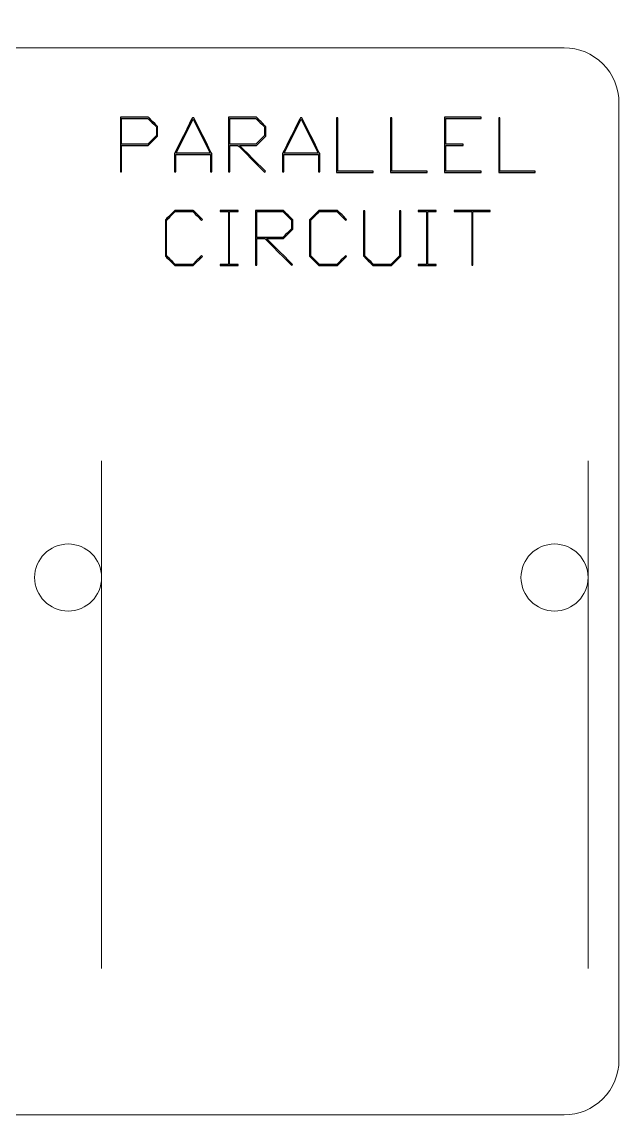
# Model space of a CAD drawing. Header units: millimetres. Extents: x -219 to 263, y -207 to 96.
# Drawn here: x 154.5 to 263.1, y -104.4 to 96.1 of the extents above; entities that cross this region are included whole.
import ezdxf

# ---------------------------------------------------------------- set-up
doc = ezdxf.new("R2010")
doc.units = ezdxf.units.MM
doc.header["$MEASUREMENT"] = 0
doc.layers.add('Cut', color=7, linetype='Continuous')

msp = doc.modelspace()

# ---------------------------------------------------------------- linework, layer by layer
at = {"layer": 'Cut', "color": 1, "lineweight": 9}
for points, knots in [([(168.9857, -4.9883), (168.9857, -1.6194), (166.2546, 1.1117), (162.8857, 1.1117), (162.8857, 1.1117), (159.5168, 1.1117), (156.7857, -1.6194), (156.7857, -4.9883), (156.7857, -4.9883), (156.7857, -8.3573), (159.5167, -11.0883), (162.8857, -11.0883), (162.8857, -11.0883), (166.2546, -11.0884), (168.9857, -8.3573), (168.9857, -4.9884), (168.9857, 96.0786), (168.9857, -207.1223), (168.9857, -4.9883)], [0, 0, 0, 0, 0.2, 0.2, 0.2, 0.20000001, 0.4, 0.4, 0.4, 0.40000001, 0.6, 0.6, 0.6, 0.60000001, 1, 1, 1, 1.0001, 1.0001, 1.0001, 1.0001]), ([(257.5115, -4.9883), (257.5115, -1.6194), (254.7804, 1.1117), (251.4115, 1.1117), (251.4115, 1.1117), (248.0425, 1.1117), (245.3115, -1.6194), (245.3115, -4.9883), (245.3115, -4.9883), (245.3114, -8.3573), (248.0425, -11.0883), (251.4114, -11.0883), (251.4114, -11.0883), (254.7804, -11.0884), (257.5114, -8.3573), (257.5115, -4.9884), (257.5145, 96.0786), (257.5115, -207.1223), (257.5115, -4.9883)], [0, 0, 0, 0, 0.2, 0.2, 0.2, 0.20000001, 0.4, 0.4, 0.4, 0.40000001, 0.6, 0.6, 0.6, 0.60000001, 1, 1, 1, 1.0001, 1.0001, 1.0001, 1.0001]), ([(253.1424, 91.3885), (253.1424, 91.3885), (-209.3704, 91.3885), (-209.3704, 91.3885), (-209.3704, 91.3885), (-212.0242, 91.3868), (-214.5687, 90.331), (-216.4441, 88.4533), (-216.4441, 88.4533), (-218.3194, 86.5755), (-219.3721, 84.0424), (-219.3704, 81.3885), (-219.3704, 81.3885), (-219.3704, 81.3885), (-219.3704, -92.7686), (-219.3704, -92.7686), (-219.3704, -92.7686), (-219.3687, -95.4224), (-218.3129, -97.9669), (-216.4351, -99.8423), (-216.4351, -99.8423), (-214.5574, -101.7176), (-212.0242, -102.7702), (-209.3704, -102.7686), (-209.3704, -102.7686), (-209.3704, -102.7686), (253.1424, -102.7686), (253.1424, -102.7686), (253.1424, -102.7686), (255.7963, -102.7669), (258.3408, -101.7111), (260.2161, -99.8333), (260.2161, -99.8333), (262.0915, -97.9556), (263.1441, -95.4224), (263.1424, -92.7686), (263.1424, -92.7686), (263.1424, -92.7686), (263.1424, 81.3885), (263.1424, 81.3885), (263.1424, 81.3885), (263.1408, 84.0424), (262.0849, 86.5868), (260.2072, 88.4622), (260.2072, 88.4622), (258.3295, 90.3376), (255.7963, 91.3902), (253.1424, 91.3885)], [0, 0, 0, 0, 0.07692308, 0.07692308, 0.07692308, 0.07692309, 0.15384615, 0.15384615, 0.15384615, 0.15384616, 0.23076923, 0.23076923, 0.23076923, 0.23076924, 0.30769231, 0.30769231, 0.30769231, 0.30769232, 0.38461538, 0.38461538, 0.38461538, 0.38461539, 0.46153846, 0.46153846, 0.46153846, 0.46153847, 0.53846154, 0.53846154, 0.53846154, 0.53846155, 0.61538462, 0.61538462, 0.61538462, 0.61538463, 0.69230769, 0.69230769, 0.69230769, 0.6923077, 0.76923077, 0.76923077, 0.76923077, 0.76923078, 0.84615385, 0.84615385, 0.84615385, 0.84615386, 1, 1, 1, 1])]:
    msp.add_open_spline(points, degree=3, knots=knots, dxfattribs=at)
at = {"layer": 'Cut'}
for points, knots in [([(179.1763, 75.3384), (179.1763, 75.3384), (177.4691, 73.6313), (177.4691, 73.6313), (177.4691, 73.6313), (177.4691, 73.6313), (172.6231, 73.6313), (172.6231, 73.6313), (172.6231, 73.6313), (172.6231, 73.6313), (172.6231, 68.8239), (172.6231, 68.8239), (172.6231, 68.8239), (172.6231, 68.8239), (172.4023, 68.8239), (172.4023, 68.8239), (172.4023, 68.8239), (172.4023, 68.8239), (172.4023, 78.7664), (172.4023, 78.7664), (172.4023, 78.7664), (172.4023, 78.7664), (177.4691, 78.7664), (177.4691, 78.7664), (177.4691, 78.7664), (177.4691, 78.7664), (179.1763, 77.0593), (179.1763, 77.0593), (179.1763, 77.0593), (179.1763, 77.0593), (179.1763, 75.3384), (179.1763, 75.3384)], [0, 0, 0, 0, 0.11111111, 0.11111111, 0.11111111, 0.11111112, 0.22222222, 0.22222222, 0.22222222, 0.22222223, 0.33333333, 0.33333333, 0.33333333, 0.33333334, 0.44444444, 0.44444444, 0.44444444, 0.44444445, 0.55555556, 0.55555556, 0.55555556, 0.55555557, 0.66666667, 0.66666667, 0.66666667, 0.66666668, 0.77777778, 0.77777778, 0.77777778, 0.77777779, 1, 1, 1, 1]), ([(178.9578, 75.4249), (178.9578, 75.4249), (178.9578, 76.9796), (178.9578, 76.9796), (178.9578, 76.9796), (178.9578, 76.9796), (177.3826, 78.5524), (177.3826, 78.5524), (177.3826, 78.5524), (177.3826, 78.5524), (172.6231, 78.5524), (172.6231, 78.5524), (172.6231, 78.5524), (172.6231, 78.5524), (172.6231, 73.8521), (172.6231, 73.8521), (172.6231, 73.8521), (172.6231, 73.8521), (177.3826, 73.8521), (177.3826, 73.8521), (177.3826, 73.8521), (177.3826, 73.8521), (178.9578, 75.4249), (178.9578, 75.4249)], [0, 0, 0, 0, 0.14285714, 0.14285714, 0.14285714, 0.14285715, 0.28571429, 0.28571429, 0.28571429, 0.2857143, 0.42857143, 0.42857143, 0.42857143, 0.42857144, 0.57142857, 0.57142857, 0.57142857, 0.57142858, 0.71428571, 0.71428571, 0.71428571, 0.71428572, 1, 1, 1, 1]), ([(189.0118, 68.8239), (189.0118, 68.8239), (188.7933, 68.8239), (188.7933, 68.8239), (188.7933, 68.8239), (188.7933, 68.8239), (188.7933, 71.9992), (188.7933, 71.9992), (188.7933, 71.9992), (188.7933, 71.9992), (182.4586, 71.9992), (182.4586, 71.9992), (182.4586, 71.9992), (182.4586, 71.9992), (182.4586, 68.8239), (182.4586, 68.8239), (182.4586, 68.8239), (182.4586, 68.8239), (182.2378, 68.8239), (182.2378, 68.8239), (182.2378, 68.8239), (182.2378, 68.8239), (182.2378, 72.1312), (182.2378, 72.1312), (182.2378, 72.1312), (182.2378, 72.1312), (185.4973, 78.6572), (185.4973, 78.6572), (185.4973, 78.6572), (185.4973, 78.6572), (185.7522, 78.6572), (185.7522, 78.6572), (185.7522, 78.6572), (185.7522, 78.6572), (189.0118, 72.1312), (189.0118, 72.1312), (189.0118, 72.1312), (189.0118, 72.1312), (189.0118, 68.8239), (189.0118, 68.8239)], [0, 0, 0, 0, 0.09090909, 0.09090909, 0.09090909, 0.0909091, 0.18181818, 0.18181818, 0.18181818, 0.18181819, 0.27272727, 0.27272727, 0.27272727, 0.27272728, 0.36363636, 0.36363636, 0.36363636, 0.36363637, 0.45454545, 0.45454545, 0.45454545, 0.45454546, 0.54545455, 0.54545455, 0.54545455, 0.54545456, 0.63636364, 0.63636364, 0.63636364, 0.63636365, 0.72727273, 0.72727273, 0.72727273, 0.72727274, 0.81818182, 0.81818182, 0.81818182, 0.81818183, 1, 1, 1, 1]), ([(188.725, 72.2109), (188.725, 72.2109), (185.6248, 78.4136), (185.6248, 78.4136), (185.6248, 78.4136), (185.6248, 78.4136), (182.5246, 72.2109), (182.5246, 72.2109), (182.5246, 72.2109), (182.5246, 72.2109), (188.725, 72.2109), (188.725, 72.2109)], [0, 0, 0, 0, 0.25, 0.25, 0.25, 0.25000001, 0.5, 0.5, 0.5, 0.50000001, 1, 1, 1, 1]), ([(198.8473, 75.3407), (198.8473, 75.3407), (197.1401, 73.6335), (197.1401, 73.6335), (197.1401, 73.6335), (197.1401, 73.6335), (194.0809, 73.6335), (194.0809, 73.6335), (194.0809, 73.6335), (194.0809, 73.6335), (198.8154, 68.9149), (198.8154, 68.9149), (198.8154, 68.9149), (198.8154, 68.9149), (198.6538, 68.7556), (198.6538, 68.7556), (198.6538, 68.7556), (198.6538, 68.7556), (193.7804, 73.6313), (193.7804, 73.6313), (193.7804, 73.6313), (193.7804, 73.6313), (192.2941, 73.6313), (192.2941, 73.6313), (192.2941, 73.6313), (192.2941, 73.6313), (192.2941, 68.8239), (192.2941, 68.8239), (192.2941, 68.8239), (192.2941, 68.8239), (192.0733, 68.8239), (192.0733, 68.8239), (192.0733, 68.8239), (192.0733, 68.8239), (192.0733, 78.7664), (192.0733, 78.7664), (192.0733, 78.7664), (192.0733, 78.7664), (197.1401, 78.7664), (197.1401, 78.7664), (197.1401, 78.7664), (197.1401, 78.7664), (198.8473, 77.0593), (198.8473, 77.0593), (198.8473, 77.0593), (198.8473, 77.0593), (198.8473, 75.3407), (198.8473, 75.3407)], [0, 0, 0, 0, 0.07692308, 0.07692308, 0.07692308, 0.07692309, 0.15384615, 0.15384615, 0.15384615, 0.15384616, 0.23076923, 0.23076923, 0.23076923, 0.23076924, 0.30769231, 0.30769231, 0.30769231, 0.30769232, 0.38461538, 0.38461538, 0.38461538, 0.38461539, 0.46153846, 0.46153846, 0.46153846, 0.46153847, 0.53846154, 0.53846154, 0.53846154, 0.53846155, 0.61538462, 0.61538462, 0.61538462, 0.61538463, 0.69230769, 0.69230769, 0.69230769, 0.6923077, 0.76923077, 0.76923077, 0.76923077, 0.76923078, 0.84615385, 0.84615385, 0.84615385, 0.84615386, 1, 1, 1, 1]), ([(198.6288, 75.4249), (198.6288, 75.4249), (198.6288, 76.9796), (198.6288, 76.9796), (198.6288, 76.9796), (198.6288, 76.9796), (197.0536, 78.5524), (197.0536, 78.5524), (197.0536, 78.5524), (197.0536, 78.5524), (192.2941, 78.5524), (192.2941, 78.5524), (192.2941, 78.5524), (192.2941, 78.5524), (192.2941, 73.8521), (192.2941, 73.8521), (192.2941, 73.8521), (192.2941, 73.8521), (197.0536, 73.8521), (197.0536, 73.8521), (197.0536, 73.8521), (197.0536, 73.8521), (198.6288, 75.4249), (198.6288, 75.4249)], [0, 0, 0, 0, 0.14285714, 0.14285714, 0.14285714, 0.14285715, 0.28571429, 0.28571429, 0.28571429, 0.2857143, 0.42857143, 0.42857143, 0.42857143, 0.42857144, 0.57142857, 0.57142857, 0.57142857, 0.57142858, 0.71428571, 0.71428571, 0.71428571, 0.71428572, 1, 1, 1, 1]), ([(208.6828, 68.8239), (208.6828, 68.8239), (208.4643, 68.8239), (208.4643, 68.8239), (208.4643, 68.8239), (208.4643, 68.8239), (208.4643, 71.9992), (208.4643, 71.9992), (208.4643, 71.9992), (208.4643, 71.9992), (202.1296, 71.9992), (202.1296, 71.9992), (202.1296, 71.9992), (202.1296, 71.9992), (202.1296, 68.8239), (202.1296, 68.8239), (202.1296, 68.8239), (202.1296, 68.8239), (201.9088, 68.8239), (201.9088, 68.8239), (201.9088, 68.8239), (201.9088, 68.8239), (201.9088, 72.1312), (201.9088, 72.1312), (201.9088, 72.1312), (201.9088, 72.1312), (205.1683, 78.6572), (205.1683, 78.6572), (205.1683, 78.6572), (205.1683, 78.6572), (205.4232, 78.6572), (205.4232, 78.6572), (205.4232, 78.6572), (205.4232, 78.6572), (208.6828, 72.1312), (208.6828, 72.1312), (208.6828, 72.1312), (208.6828, 72.1312), (208.6828, 68.8239), (208.6828, 68.8239)], [0, 0, 0, 0, 0.09090909, 0.09090909, 0.09090909, 0.0909091, 0.18181818, 0.18181818, 0.18181818, 0.18181819, 0.27272727, 0.27272727, 0.27272727, 0.27272728, 0.36363636, 0.36363636, 0.36363636, 0.36363637, 0.45454545, 0.45454545, 0.45454545, 0.45454546, 0.54545455, 0.54545455, 0.54545455, 0.54545456, 0.63636364, 0.63636364, 0.63636364, 0.63636365, 0.72727273, 0.72727273, 0.72727273, 0.72727274, 0.81818182, 0.81818182, 0.81818182, 0.81818183, 1, 1, 1, 1]), ([(208.396, 72.2109), (208.396, 72.2109), (205.2958, 78.4136), (205.2958, 78.4136), (205.2958, 78.4136), (205.2958, 78.4136), (202.1956, 72.2109), (202.1956, 72.2109), (202.1956, 72.2109), (202.1956, 72.2109), (208.396, 72.2109), (208.396, 72.2109)], [0, 0, 0, 0, 0.25, 0.25, 0.25, 0.25000001, 0.5, 0.5, 0.5, 0.50000001, 1, 1, 1, 1]), ([(218.4068, 68.7283), (218.4068, 68.7283), (211.7443, 68.7283), (211.7443, 68.7283), (211.7443, 68.7283), (211.7443, 68.7283), (211.7443, 78.6572), (211.7443, 78.6572), (211.7443, 78.6572), (211.7443, 78.6572), (211.9651, 78.6572), (211.9651, 78.6572), (211.9651, 78.6572), (211.9651, 78.6572), (211.9651, 68.9423), (211.9651, 68.9423), (211.9651, 68.9423), (211.9651, 68.9423), (218.4068, 68.9423), (218.4068, 68.9423), (218.4068, 68.9423), (218.4068, 68.9423), (218.4068, 68.7283), (218.4068, 68.7283)], [0, 0, 0, 0, 0.14285714, 0.14285714, 0.14285714, 0.14285715, 0.28571429, 0.28571429, 0.28571429, 0.2857143, 0.42857143, 0.42857143, 0.42857143, 0.42857144, 0.57142857, 0.57142857, 0.57142857, 0.57142858, 0.71428571, 0.71428571, 0.71428571, 0.71428572, 1, 1, 1, 1]), ([(228.2423, 68.7283), (228.2423, 68.7283), (221.5798, 68.7283), (221.5798, 68.7283), (221.5798, 68.7283), (221.5798, 68.7283), (221.5798, 78.6572), (221.5798, 78.6572), (221.5798, 78.6572), (221.5798, 78.6572), (221.8006, 78.6572), (221.8006, 78.6572), (221.8006, 78.6572), (221.8006, 78.6572), (221.8006, 68.9423), (221.8006, 68.9423), (221.8006, 68.9423), (221.8006, 68.9423), (228.2423, 68.9423), (228.2423, 68.9423), (228.2423, 68.9423), (228.2423, 68.9423), (228.2423, 68.7283), (228.2423, 68.7283)], [0, 0, 0, 0, 0.14285714, 0.14285714, 0.14285714, 0.14285715, 0.28571429, 0.28571429, 0.28571429, 0.2857143, 0.42857143, 0.42857143, 0.42857143, 0.42857144, 0.57142857, 0.57142857, 0.57142857, 0.57142858, 0.71428571, 0.71428571, 0.71428571, 0.71428572, 1, 1, 1, 1]), ([(238.0778, 68.7283), (238.0778, 68.7283), (231.4153, 68.7283), (231.4153, 68.7283), (231.4153, 68.7283), (231.4153, 68.7283), (231.4153, 78.7664), (231.4153, 78.7664), (231.4153, 78.7664), (231.4153, 78.7664), (238.0778, 78.7664), (238.0778, 78.7664), (238.0778, 78.7664), (238.0778, 78.7664), (238.0778, 78.5524), (238.0778, 78.5524), (238.0778, 78.5524), (238.0778, 78.5524), (231.6361, 78.5524), (231.6361, 78.5524), (231.6361, 78.5524), (231.6361, 78.5524), (231.6361, 73.8543), (231.6361, 73.8543), (231.6361, 73.8543), (231.6361, 73.8543), (234.8023, 73.8543), (234.8023, 73.8543), (234.8023, 73.8543), (234.8023, 73.8543), (234.8023, 73.6335), (234.8023, 73.6335), (234.8023, 73.6335), (234.8023, 73.6335), (231.6361, 73.6335), (231.6361, 73.6335), (231.6361, 73.6335), (231.6361, 73.6335), (231.6361, 68.9423), (231.6361, 68.9423), (231.6361, 68.9423), (231.6361, 68.9423), (238.0778, 68.9423), (238.0778, 68.9423), (238.0778, 68.9423), (238.0778, 68.9423), (238.0778, 68.7283), (238.0778, 68.7283)], [0, 0, 0, 0, 0.07692308, 0.07692308, 0.07692308, 0.07692309, 0.15384615, 0.15384615, 0.15384615, 0.15384616, 0.23076923, 0.23076923, 0.23076923, 0.23076924, 0.30769231, 0.30769231, 0.30769231, 0.30769232, 0.38461538, 0.38461538, 0.38461538, 0.38461539, 0.46153846, 0.46153846, 0.46153846, 0.46153847, 0.53846154, 0.53846154, 0.53846154, 0.53846155, 0.61538462, 0.61538462, 0.61538462, 0.61538463, 0.69230769, 0.69230769, 0.69230769, 0.6923077, 0.76923077, 0.76923077, 0.76923077, 0.76923078, 0.84615385, 0.84615385, 0.84615385, 0.84615386, 1, 1, 1, 1]), ([(247.9133, 68.7283), (247.9133, 68.7283), (241.2508, 68.7283), (241.2508, 68.7283), (241.2508, 68.7283), (241.2508, 68.7283), (241.2508, 78.6572), (241.2508, 78.6572), (241.2508, 78.6572), (241.2508, 78.6572), (241.4716, 78.6572), (241.4716, 78.6572), (241.4716, 78.6572), (241.4716, 78.6572), (241.4716, 68.9423), (241.4716, 68.9423), (241.4716, 68.9423), (241.4716, 68.9423), (247.9133, 68.9423), (247.9133, 68.9423), (247.9133, 68.9423), (247.9133, 68.9423), (247.9133, 68.7283), (247.9133, 68.7283)], [0, 0, 0, 0, 0.14285714, 0.14285714, 0.14285714, 0.14285715, 0.28571429, 0.28571429, 0.28571429, 0.2857143, 0.42857143, 0.42857143, 0.42857143, 0.42857144, 0.57142857, 0.57142857, 0.57142857, 0.57142858, 0.71428571, 0.71428571, 0.71428571, 0.71428572, 1, 1, 1, 1]), ([(187.3353, 53.4299), (187.3353, 53.4299), (185.66, 51.7705), (185.66, 51.7705), (185.66, 51.7705), (185.66, 51.7705), (182.3003, 51.7705), (182.3003, 51.7705), (182.3003, 51.7705), (182.3003, 51.7705), (180.5932, 53.4708), (180.5932, 53.4708), (180.5932, 53.4708), (180.5932, 53.4708), (180.5932, 60.1015), (180.5932, 60.1015), (180.5932, 60.1015), (180.5932, 60.1015), (182.3003, 61.8086), (182.3003, 61.8086), (182.3003, 61.8086), (182.3003, 61.8086), (185.66, 61.8086), (185.66, 61.8086), (185.66, 61.8086), (185.66, 61.8086), (187.3353, 60.1424), (187.3353, 60.1424), (187.3353, 60.1424), (187.3353, 60.1424), (187.1737, 59.9831), (187.1737, 59.9831), (187.1737, 59.9831), (187.1737, 59.9831), (185.5735, 61.5946), (185.5735, 61.5946), (185.5735, 61.5946), (185.5735, 61.5946), (182.38, 61.5946), (182.38, 61.5946), (182.38, 61.5946), (182.38, 61.5946), (180.814, 60.0218), (180.814, 60.0218), (180.814, 60.0218), (180.814, 60.0218), (180.814, 53.5505), (180.814, 53.5505), (180.814, 53.5505), (180.814, 53.5505), (182.38, 51.9845), (182.38, 51.9845), (182.38, 51.9845), (182.38, 51.9845), (185.5735, 51.9845), (185.5735, 51.9845), (185.5735, 51.9845), (185.5735, 51.9845), (187.1737, 53.5892), (187.1737, 53.5892), (187.1737, 53.5892), (187.1737, 53.5892), (187.3353, 53.4299), (187.3353, 53.4299)], [0, 0, 0, 0, 0.05882353, 0.05882353, 0.05882353, 0.05882354, 0.11764706, 0.11764706, 0.11764706, 0.11764707, 0.17647059, 0.17647059, 0.17647059, 0.1764706, 0.23529412, 0.23529412, 0.23529412, 0.23529413, 0.29411765, 0.29411765, 0.29411765, 0.29411766, 0.35294118, 0.35294118, 0.35294118, 0.35294119, 0.41176471, 0.41176471, 0.41176471, 0.41176472, 0.47058824, 0.47058824, 0.47058824, 0.47058825, 0.52941176, 0.52941176, 0.52941176, 0.52941177, 0.58823529, 0.58823529, 0.58823529, 0.5882353, 0.64705882, 0.64705882, 0.64705882, 0.64705883, 0.70588235, 0.70588235, 0.70588235, 0.70588236, 0.76470588, 0.76470588, 0.76470588, 0.76470589, 0.82352941, 0.82352941, 0.82352941, 0.82352942, 0.88235294, 0.88235294, 0.88235294, 0.88235295, 1, 1, 1, 1]), ([(193.8157, 51.7705), (193.8157, 51.7705), (190.5357, 51.7705), (190.5357, 51.7705), (190.5357, 51.7705), (190.5357, 51.7705), (190.5357, 51.9845), (190.5357, 51.9845), (190.5357, 51.9845), (190.5357, 51.9845), (192.0698, 51.9845), (192.0698, 51.9845), (192.0698, 51.9845), (192.0698, 51.9845), (192.0698, 61.5946), (192.0698, 61.5946), (192.0698, 61.5946), (192.0698, 61.5946), (190.5357, 61.5946), (190.5357, 61.5946), (190.5357, 61.5946), (190.5357, 61.5946), (190.5357, 61.8086), (190.5357, 61.8086), (190.5357, 61.8086), (190.5357, 61.8086), (193.8157, 61.8086), (193.8157, 61.8086), (193.8157, 61.8086), (193.8157, 61.8086), (193.8157, 61.5946), (193.8157, 61.5946), (193.8157, 61.5946), (193.8157, 61.5946), (192.2815, 61.5946), (192.2815, 61.5946), (192.2815, 61.5946), (192.2815, 61.5946), (192.2815, 51.9845), (192.2815, 51.9845), (192.2815, 51.9845), (192.2815, 51.9845), (193.8157, 51.9845), (193.8157, 51.9845), (193.8157, 51.9845), (193.8157, 51.9845), (193.8157, 51.7705), (193.8157, 51.7705)], [0, 0, 0, 0, 0.07692308, 0.07692308, 0.07692308, 0.07692309, 0.15384615, 0.15384615, 0.15384615, 0.15384616, 0.23076923, 0.23076923, 0.23076923, 0.23076924, 0.30769231, 0.30769231, 0.30769231, 0.30769232, 0.38461538, 0.38461538, 0.38461538, 0.38461539, 0.46153846, 0.46153846, 0.46153846, 0.46153847, 0.53846154, 0.53846154, 0.53846154, 0.53846155, 0.61538462, 0.61538462, 0.61538462, 0.61538463, 0.69230769, 0.69230769, 0.69230769, 0.6923077, 0.76923077, 0.76923077, 0.76923077, 0.76923078, 0.84615385, 0.84615385, 0.84615385, 0.84615386, 1, 1, 1, 1]), ([(203.765, 58.3829), (203.765, 58.3829), (202.0578, 56.6757), (202.0578, 56.6757), (202.0578, 56.6757), (202.0578, 56.6757), (198.9986, 56.6757), (198.9986, 56.6757), (198.9986, 56.6757), (198.9986, 56.6757), (203.7331, 51.9571), (203.7331, 51.9571), (203.7331, 51.9571), (203.7331, 51.9571), (203.5715, 51.7978), (203.5715, 51.7978), (203.5715, 51.7978), (203.5715, 51.7978), (198.6981, 56.6735), (198.6981, 56.6735), (198.6981, 56.6735), (198.6981, 56.6735), (197.2118, 56.6735), (197.2118, 56.6735), (197.2118, 56.6735), (197.2118, 56.6735), (197.2118, 51.8661), (197.2118, 51.8661), (197.2118, 51.8661), (197.2118, 51.8661), (196.991, 51.8661), (196.991, 51.8661), (196.991, 51.8661), (196.991, 51.8661), (196.991, 61.8086), (196.991, 61.8086), (196.991, 61.8086), (196.991, 61.8086), (202.0578, 61.8086), (202.0578, 61.8086), (202.0578, 61.8086), (202.0578, 61.8086), (203.765, 60.1015), (203.765, 60.1015), (203.765, 60.1015), (203.765, 60.1015), (203.765, 58.3829), (203.765, 58.3829)], [0, 0, 0, 0, 0.07692308, 0.07692308, 0.07692308, 0.07692309, 0.15384615, 0.15384615, 0.15384615, 0.15384616, 0.23076923, 0.23076923, 0.23076923, 0.23076924, 0.30769231, 0.30769231, 0.30769231, 0.30769232, 0.38461538, 0.38461538, 0.38461538, 0.38461539, 0.46153846, 0.46153846, 0.46153846, 0.46153847, 0.53846154, 0.53846154, 0.53846154, 0.53846155, 0.61538462, 0.61538462, 0.61538462, 0.61538463, 0.69230769, 0.69230769, 0.69230769, 0.6923077, 0.76923077, 0.76923077, 0.76923077, 0.76923078, 0.84615385, 0.84615385, 0.84615385, 0.84615386, 1, 1, 1, 1]), ([(203.5465, 58.4671), (203.5465, 58.4671), (203.5465, 60.0218), (203.5465, 60.0218), (203.5465, 60.0218), (203.5465, 60.0218), (201.9713, 61.5946), (201.9713, 61.5946), (201.9713, 61.5946), (201.9713, 61.5946), (197.2118, 61.5946), (197.2118, 61.5946), (197.2118, 61.5946), (197.2118, 61.5946), (197.2118, 56.8943), (197.2118, 56.8943), (197.2118, 56.8943), (197.2118, 56.8943), (201.9713, 56.8943), (201.9713, 56.8943), (201.9713, 56.8943), (201.9713, 56.8943), (203.5465, 58.4671), (203.5465, 58.4671)], [0, 0, 0, 0, 0.14285714, 0.14285714, 0.14285714, 0.14285715, 0.28571429, 0.28571429, 0.28571429, 0.2857143, 0.42857143, 0.42857143, 0.42857143, 0.42857144, 0.57142857, 0.57142857, 0.57142857, 0.57142858, 0.71428571, 0.71428571, 0.71428571, 0.71428572, 1, 1, 1, 1]), ([(213.5686, 53.4299), (213.5686, 53.4299), (211.8933, 51.7705), (211.8933, 51.7705), (211.8933, 51.7705), (211.8933, 51.7705), (208.5336, 51.7705), (208.5336, 51.7705), (208.5336, 51.7705), (208.5336, 51.7705), (206.8265, 53.4708), (206.8265, 53.4708), (206.8265, 53.4708), (206.8265, 53.4708), (206.8265, 60.1015), (206.8265, 60.1015), (206.8265, 60.1015), (206.8265, 60.1015), (208.5336, 61.8086), (208.5336, 61.8086), (208.5336, 61.8086), (208.5336, 61.8086), (211.8933, 61.8086), (211.8933, 61.8086), (211.8933, 61.8086), (211.8933, 61.8086), (213.5686, 60.1424), (213.5686, 60.1424), (213.5686, 60.1424), (213.5686, 60.1424), (213.407, 59.9831), (213.407, 59.9831), (213.407, 59.9831), (213.407, 59.9831), (211.8068, 61.5946), (211.8068, 61.5946), (211.8068, 61.5946), (211.8068, 61.5946), (208.6133, 61.5946), (208.6133, 61.5946), (208.6133, 61.5946), (208.6133, 61.5946), (207.0473, 60.0218), (207.0473, 60.0218), (207.0473, 60.0218), (207.0473, 60.0218), (207.0473, 53.5505), (207.0473, 53.5505), (207.0473, 53.5505), (207.0473, 53.5505), (208.6133, 51.9845), (208.6133, 51.9845), (208.6133, 51.9845), (208.6133, 51.9845), (211.8068, 51.9845), (211.8068, 51.9845), (211.8068, 51.9845), (211.8068, 51.9845), (213.407, 53.5892), (213.407, 53.5892), (213.407, 53.5892), (213.407, 53.5892), (213.5686, 53.4299), (213.5686, 53.4299)], [0, 0, 0, 0, 0.05882353, 0.05882353, 0.05882353, 0.05882354, 0.11764706, 0.11764706, 0.11764706, 0.11764707, 0.17647059, 0.17647059, 0.17647059, 0.1764706, 0.23529412, 0.23529412, 0.23529412, 0.23529413, 0.29411765, 0.29411765, 0.29411765, 0.29411766, 0.35294118, 0.35294118, 0.35294118, 0.35294119, 0.41176471, 0.41176471, 0.41176471, 0.41176472, 0.47058824, 0.47058824, 0.47058824, 0.47058825, 0.52941176, 0.52941176, 0.52941176, 0.52941177, 0.58823529, 0.58823529, 0.58823529, 0.5882353, 0.64705882, 0.64705882, 0.64705882, 0.64705883, 0.70588235, 0.70588235, 0.70588235, 0.70588236, 0.76470588, 0.76470588, 0.76470588, 0.76470589, 0.82352941, 0.82352941, 0.82352941, 0.82352942, 0.88235294, 0.88235294, 0.88235294, 0.88235295, 1, 1, 1, 1]), ([(223.436, 53.4708), (223.436, 53.4708), (221.7288, 51.7705), (221.7288, 51.7705), (221.7288, 51.7705), (221.7288, 51.7705), (218.3691, 51.7705), (218.3691, 51.7705), (218.3691, 51.7705), (218.3691, 51.7705), (216.662, 53.4708), (216.662, 53.4708), (216.662, 53.4708), (216.662, 53.4708), (216.662, 61.6994), (216.662, 61.6994), (216.662, 61.6994), (216.662, 61.6994), (216.8828, 61.6994), (216.8828, 61.6994), (216.8828, 61.6994), (216.8828, 61.6994), (216.8828, 53.5505), (216.8828, 53.5505), (216.8828, 53.5505), (216.8828, 53.5505), (218.4488, 51.9845), (218.4488, 51.9845), (218.4488, 51.9845), (218.4488, 51.9845), (221.6423, 51.9845), (221.6423, 51.9845), (221.6423, 51.9845), (221.6423, 51.9845), (223.2175, 53.5505), (223.2175, 53.5505), (223.2175, 53.5505), (223.2175, 53.5505), (223.2175, 61.6994), (223.2175, 61.6994), (223.2175, 61.6994), (223.2175, 61.6994), (223.436, 61.6994), (223.436, 61.6994), (223.436, 61.6994), (223.436, 61.6994), (223.436, 53.4708), (223.436, 53.4708)], [0, 0, 0, 0, 0.07692308, 0.07692308, 0.07692308, 0.07692309, 0.15384615, 0.15384615, 0.15384615, 0.15384616, 0.23076923, 0.23076923, 0.23076923, 0.23076924, 0.30769231, 0.30769231, 0.30769231, 0.30769232, 0.38461538, 0.38461538, 0.38461538, 0.38461539, 0.46153846, 0.46153846, 0.46153846, 0.46153847, 0.53846154, 0.53846154, 0.53846154, 0.53846155, 0.61538462, 0.61538462, 0.61538462, 0.61538463, 0.69230769, 0.69230769, 0.69230769, 0.6923077, 0.76923077, 0.76923077, 0.76923077, 0.76923078, 0.84615385, 0.84615385, 0.84615385, 0.84615386, 1, 1, 1, 1]), ([(229.8845, 51.7705), (229.8845, 51.7705), (226.6045, 51.7705), (226.6045, 51.7705), (226.6045, 51.7705), (226.6045, 51.7705), (226.6045, 51.9845), (226.6045, 51.9845), (226.6045, 51.9845), (226.6045, 51.9845), (228.1386, 51.9845), (228.1386, 51.9845), (228.1386, 51.9845), (228.1386, 51.9845), (228.1386, 61.5946), (228.1386, 61.5946), (228.1386, 61.5946), (228.1386, 61.5946), (226.6045, 61.5946), (226.6045, 61.5946), (226.6045, 61.5946), (226.6045, 61.5946), (226.6045, 61.8086), (226.6045, 61.8086), (226.6045, 61.8086), (226.6045, 61.8086), (229.8845, 61.8086), (229.8845, 61.8086), (229.8845, 61.8086), (229.8845, 61.8086), (229.8845, 61.5946), (229.8845, 61.5946), (229.8845, 61.5946), (229.8845, 61.5946), (228.3503, 61.5946), (228.3503, 61.5946), (228.3503, 61.5946), (228.3503, 61.5946), (228.3503, 51.9845), (228.3503, 51.9845), (228.3503, 51.9845), (228.3503, 51.9845), (229.8845, 51.9845), (229.8845, 51.9845), (229.8845, 51.9845), (229.8845, 51.9845), (229.8845, 51.7705), (229.8845, 51.7705)], [0, 0, 0, 0, 0.07692308, 0.07692308, 0.07692308, 0.07692309, 0.15384615, 0.15384615, 0.15384615, 0.15384616, 0.23076923, 0.23076923, 0.23076923, 0.23076924, 0.30769231, 0.30769231, 0.30769231, 0.30769232, 0.38461538, 0.38461538, 0.38461538, 0.38461539, 0.46153846, 0.46153846, 0.46153846, 0.46153847, 0.53846154, 0.53846154, 0.53846154, 0.53846155, 0.61538462, 0.61538462, 0.61538462, 0.61538463, 0.69230769, 0.69230769, 0.69230769, 0.6923077, 0.76923077, 0.76923077, 0.76923077, 0.76923078, 0.84615385, 0.84615385, 0.84615385, 0.84615386, 1, 1, 1, 1]), ([(239.7223, 61.5946), (239.7223, 61.5946), (236.5538, 61.5946), (236.5538, 61.5946), (236.5538, 61.5946), (236.5538, 61.5946), (236.5538, 51.8661), (236.5538, 51.8661), (236.5538, 51.8661), (236.5538, 51.8661), (236.333, 51.8661), (236.333, 51.8661), (236.333, 51.8661), (236.333, 51.8661), (236.333, 61.5946), (236.333, 61.5946), (236.333, 61.5946), (236.333, 61.5946), (233.1668, 61.5946), (233.1668, 61.5946), (233.1668, 61.5946), (233.1668, 61.5946), (233.1668, 61.8086), (233.1668, 61.8086), (233.1668, 61.8086), (233.1668, 61.8086), (239.7223, 61.8086), (239.7223, 61.8086), (239.7223, 61.8086), (239.7223, 61.8086), (239.7223, 61.5946), (239.7223, 61.5946)], [0, 0, 0, 0, 0.11111111, 0.11111111, 0.11111111, 0.11111112, 0.22222222, 0.22222222, 0.22222222, 0.22222223, 0.33333333, 0.33333333, 0.33333333, 0.33333334, 0.44444444, 0.44444444, 0.44444444, 0.44444445, 0.55555556, 0.55555556, 0.55555556, 0.55555557, 0.66666667, 0.66666667, 0.66666667, 0.66666668, 0.77777778, 0.77777778, 0.77777778, 0.77777779, 1, 1, 1, 1])]:
    msp.add_open_spline(points, degree=3, knots=knots, dxfattribs=at)

doc.saveas('drawing.dxf')
